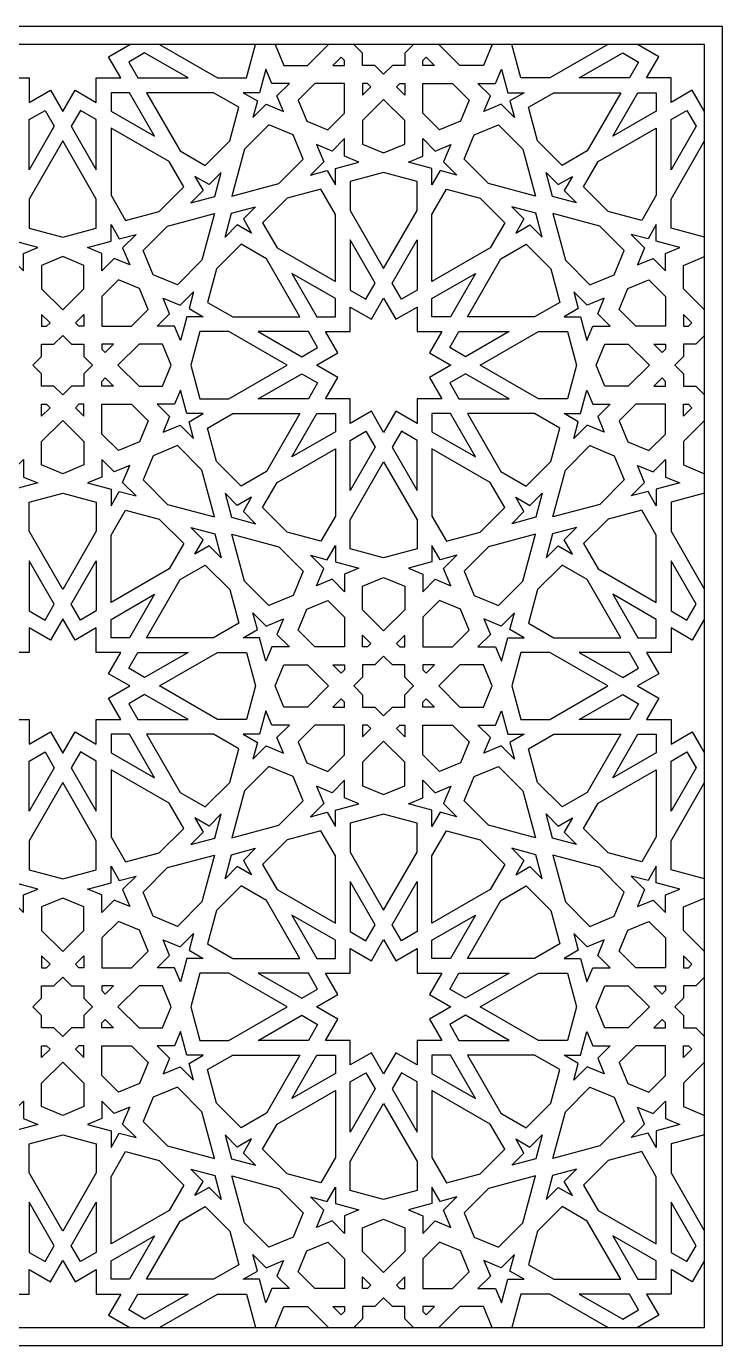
# Model space of a CAD drawing. Extents: x -2 to 805, y 205 to 1011.
# Drawn here: x 379 to 805, y 205 to 1011 of the extents above; entities that cross this region are included whole.
import ezdxf

# ---------------------------------------------------------------- set-up
doc = ezdxf.new("R2010")
doc.units = 0
doc.layers.add('LAYER_01', color=7, linetype='CONTINUOUS')
doc.layers.add('LAYER_02', color=7, linetype='CONTINUOUS')

msp = doc.modelspace()

# ---------------------------------------------------------------- linework, layer by layer
at = {"layer": 'LAYER_01'}
for points in [[(-1.54, 204.87), (804.92, 204.87), (804.92, 1011.33), (-1.54, 1011.33)], [(9.46, 215.87), (793.92, 215.87), (793.92, 1000.33), (9.46, 1000.33)], [(442.03, 989.52), (447.64, 979.8), (478.31, 979.8), (451.75, 995.13)], [(753.59, 989.52), (747.98, 979.8), (717.31, 979.8), (743.87, 995.13)], [(525.84, 985.15), (522, 970.8), (511.9, 970.8), (520.64, 965.75), (517.91, 955.54), (526.07, 963.7), (536.52, 959.36), (532.59, 968.86), (540.18, 976.46), (529.44, 976.46)], [(669.78, 985.15), (673.62, 970.8), (683.72, 970.8), (674.98, 965.75), (677.71, 955.54), (669.55, 963.7), (659.1, 959.36), (663.03, 968.86), (655.44, 976.46), (666.18, 976.46)], [(431.22, 970.8), (431.22, 959.57), (457.78, 944.24), (442.45, 970.8)], [(503.77, 941.4), (509.27, 961.92), (493.9, 970.8), (452.84, 970.8), (473.37, 935.24), (488.74, 926.37)], [(691.85, 941.4), (686.35, 961.92), (701.72, 970.8), (742.78, 970.8), (722.25, 935.24), (706.88, 926.37)], [(764.4, 970.8), (764.4, 959.57), (737.84, 944.24), (753.17, 970.8)], [(390.89, 959.99), (396.5, 950.27), (381.17, 923.71), (381.17, 954.38)], [(412.5, 959.99), (406.89, 950.27), (422.22, 923.71), (422.22, 954.38)], [(783.12, 959.99), (788.73, 950.27), (773.4, 923.71), (773.4, 954.38)], [(475.65, 913.28), (466.78, 928.65), (431.22, 949.18), (431.22, 908.12), (440.1, 892.75), (460.63, 898.26)], [(505.06, 907.57), (533.7, 915.25), (548.62, 930.16), (542.48, 944.99), (527.65, 951.13), (512.73, 936.22)], [(690.56, 907.57), (661.92, 915.25), (647, 930.16), (653.14, 944.99), (667.97, 951.13), (682.89, 936.22)], [(719.97, 913.28), (728.84, 928.65), (764.4, 949.18), (764.4, 908.12), (755.52, 892.75), (734.99, 898.26)], [(401.69, 882.46), (422.22, 887.97), (422.22, 905.71), (401.69, 941.27), (381.17, 905.71), (381.17, 887.97)], [(582.63, 928.36), (573.94, 931.96), (573.94, 942.7), (566.35, 935.11), (556.85, 939.04), (561.18, 928.58), (553.02, 920.42), (563.23, 923.16), (568.28, 914.41), (568.28, 924.51)], [(612.99, 928.36), (621.68, 931.96), (621.68, 942.7), (629.27, 935.11), (638.77, 939.04), (634.44, 928.58), (642.6, 920.42), (632.39, 923.16), (627.34, 914.41), (627.34, 924.51)], [(498.59, 922.08), (491.11, 914.6), (482.37, 919.65), (487.42, 910.91), (479.94, 903.43), (494.65, 907.37)], [(597.81, 922.07), (577.28, 916.57), (577.28, 898.82), (597.81, 863.27), (618.34, 898.82), (618.34, 916.57)], [(697.03, 922.08), (704.5, 914.6), (713.25, 919.65), (708.2, 910.91), (715.68, 903.43), (700.97, 907.37)], [(538.88, 906.28), (523.85, 891.25), (532.72, 875.88), (568.28, 855.36), (568.28, 896.41), (559.41, 911.78)], [(656.74, 906.28), (671.77, 891.25), (662.89, 875.88), (627.34, 855.36), (627.34, 896.41), (636.21, 911.78)], [(494.45, 896.97), (486.77, 868.32), (471.86, 853.4), (457.03, 859.54), (450.89, 874.37), (465.8, 889.29)], [(500.91, 882.46), (504.85, 897.17), (519.56, 901.11), (512.09, 893.63), (517.14, 884.88), (508.39, 889.93)], [(694.7, 882.46), (690.76, 897.17), (676.06, 901.11), (683.53, 893.63), (678.48, 884.88), (687.23, 889.93)], [(701.17, 896.97), (708.85, 868.32), (723.76, 853.4), (738.59, 859.54), (744.73, 874.37), (729.82, 889.29)], [(386.52, 876.18), (372.17, 880.02), (372.17, 890.12), (367.12, 881.38), (356.91, 884.11), (365.06, 875.95), (360.73, 865.5), (370.23, 869.43), (377.82, 861.84), (377.82, 872.58)], [(416.87, 876.18), (431.22, 880.02), (431.22, 890.12), (436.27, 881.38), (446.48, 884.11), (438.32, 875.95), (442.66, 865.5), (433.16, 869.43), (425.57, 861.84), (425.57, 872.58)], [(778.75, 876.18), (764.4, 880.02), (764.4, 890.12), (759.35, 881.38), (749.14, 884.11), (757.29, 875.95), (752.96, 865.5), (762.46, 869.43), (770.05, 861.84), (770.05, 872.58)], [(587, 844.55), (592.61, 854.27), (577.28, 880.82), (577.28, 850.16)], [(608.62, 844.55), (603.01, 854.27), (618.34, 880.82), (618.34, 850.16)], [(510.77, 878.17), (495.74, 863.14), (490.24, 842.61), (505.61, 833.74), (546.66, 833.74), (526.14, 869.3)], [(684.85, 878.17), (699.88, 863.14), (705.38, 842.61), (690.01, 833.74), (648.95, 833.74), (669.48, 869.3)], [(568.28, 833.74), (568.28, 844.96), (541.72, 860.3), (557.06, 833.74)], [(627.34, 833.74), (627.34, 844.96), (653.89, 860.3), (638.56, 833.74)], [(473.66, 819.39), (470.06, 828.08), (459.32, 828.08), (466.92, 835.67), (462.98, 845.17), (473.44, 840.84), (481.6, 849), (478.86, 838.79), (487.61, 833.74), (477.51, 833.74)], [(721.96, 819.39), (725.56, 828.08), (736.29, 828.08), (728.7, 835.67), (732.64, 845.17), (722.18, 840.84), (714.02, 849), (716.76, 838.79), (708.01, 833.74), (718.11, 833.74)], [(597.81, 845.27), (605.32, 832.25), (618.34, 839.77), (618.34, 824.74), (633.37, 824.74), (625.85, 811.73), (638.87, 804.21), (625.85, 796.7), (633.37, 783.68), (618.34, 783.68), (618.34, 768.66), (605.32, 776.17), (597.81, 763.15), (590.3, 776.17), (577.28, 768.66), (577.28, 783.68), (562.25, 783.68), (569.77, 796.7), (556.75, 804.21), (569.77, 811.73), (562.25, 824.74), (577.28, 824.74), (577.28, 839.77), (590.3, 832.25)], [(538.75, 804.21), (503.2, 824.74), (485.45, 824.74), (479.95, 804.21), (485.45, 783.68), (503.2, 783.68)], [(557.47, 815.02), (551.86, 824.74), (521.2, 824.74), (547.75, 809.41)], [(638.15, 815.02), (643.76, 824.74), (674.42, 824.74), (647.87, 809.41)], [(656.87, 804.21), (692.42, 824.74), (710.17, 824.74), (715.67, 804.21), (710.17, 783.68), (692.42, 783.68)], [(557.47, 793.4), (551.86, 783.68), (521.2, 783.68), (547.75, 799.02)], [(638.15, 793.4), (643.76, 783.68), (674.42, 783.68), (647.87, 799.02)], [(473.66, 789.03), (470.06, 780.34), (459.32, 780.34), (466.92, 772.75), (462.98, 763.25), (473.44, 767.58), (481.6, 759.42), (478.86, 769.63), (487.61, 774.68), (477.51, 774.68)], [(721.96, 789.03), (725.56, 780.34), (736.29, 780.34), (728.7, 772.75), (732.64, 763.25), (722.18, 767.58), (714.02, 759.42), (716.76, 769.63), (708.01, 774.68), (718.11, 774.68)], [(510.77, 730.25), (495.74, 745.28), (490.24, 765.81), (505.61, 774.68), (546.66, 774.68), (526.14, 739.13)], [(568.28, 774.68), (568.28, 763.46), (541.72, 748.13), (557.06, 774.68)], [(627.34, 774.68), (627.34, 763.46), (653.89, 748.13), (638.56, 774.68)], [(684.85, 730.25), (699.88, 745.28), (705.38, 765.81), (690.01, 774.68), (648.95, 774.68), (669.48, 739.13)], [(587, 763.87), (592.61, 754.15), (577.28, 727.6), (577.28, 758.26)], [(608.62, 763.87), (603.01, 754.15), (618.34, 727.6), (618.34, 758.26)], [(494.45, 711.46), (486.77, 740.1), (471.86, 755.02), (457.03, 748.88), (450.89, 734.05), (465.8, 719.13)], [(538.88, 702.14), (523.85, 717.17), (532.72, 732.54), (568.28, 753.07), (568.28, 712.01), (559.41, 696.64)], [(656.74, 702.14), (671.77, 717.17), (662.89, 732.54), (627.34, 753.07), (627.34, 712.01), (636.21, 696.64)], [(701.17, 711.46), (708.85, 740.1), (723.76, 755.02), (738.59, 748.88), (744.73, 734.05), (729.82, 719.13)], [(386.52, 732.24), (372.17, 728.4), (372.17, 718.3), (367.12, 727.05), (356.91, 724.31), (365.06, 732.47), (360.73, 742.92), (370.23, 738.99), (377.82, 746.58), (377.82, 735.85)], [(416.87, 732.24), (431.22, 728.4), (431.22, 718.3), (436.27, 727.05), (446.48, 724.31), (438.32, 732.47), (442.66, 742.92), (433.16, 738.99), (425.57, 746.58), (425.57, 735.85)], [(597.81, 686.35), (577.28, 691.85), (577.28, 709.6), (597.81, 745.15), (618.34, 709.6), (618.34, 691.85)], [(778.75, 732.24), (764.4, 728.4), (764.4, 718.3), (759.35, 727.05), (749.14, 724.31), (757.29, 732.47), (752.96, 742.92), (762.46, 738.99), (770.05, 746.58), (770.05, 735.85)], [(401.69, 725.96), (422.22, 720.46), (422.22, 702.71), (401.69, 667.15), (381.17, 702.71), (381.17, 720.46)], [(500.91, 725.96), (504.85, 711.26), (519.56, 707.32), (512.09, 714.79), (517.14, 723.54), (508.39, 718.49)], [(694.7, 725.96), (690.76, 711.26), (676.06, 707.32), (683.53, 714.79), (678.48, 723.54), (687.23, 718.49)], [(475.65, 695.14), (466.78, 679.77), (431.22, 659.24), (431.22, 700.3), (440.1, 715.67), (460.63, 710.17)], [(719.97, 695.14), (728.84, 679.77), (764.4, 659.24), (764.4, 700.3), (755.52, 715.67), (734.99, 710.17)], [(498.59, 686.35), (491.11, 693.82), (482.37, 688.77), (487.42, 697.52), (479.94, 704.99), (494.65, 701.05)], [(697.03, 686.35), (704.5, 693.82), (713.25, 688.77), (708.2, 697.52), (715.68, 704.99), (700.97, 701.05)], [(505.06, 700.85), (533.7, 693.17), (548.62, 678.26), (542.48, 663.43), (527.65, 657.29), (512.73, 672.2)], [(582.63, 680.06), (573.94, 676.46), (573.94, 665.73), (566.35, 673.32), (556.85, 669.38), (561.18, 679.84), (553.02, 688), (563.23, 685.26), (568.28, 694.01), (568.28, 683.91)], [(612.99, 680.06), (621.68, 676.46), (621.68, 665.73), (629.27, 673.32), (638.77, 669.38), (634.44, 679.84), (642.6, 688), (632.39, 685.26), (627.34, 694.01), (627.34, 683.91)], [(690.56, 700.85), (661.92, 693.17), (647, 678.26), (653.14, 663.43), (667.97, 657.29), (682.89, 672.2)], [(390.89, 648.43), (396.5, 658.15), (381.17, 684.71), (381.17, 654.04)], [(412.5, 648.43), (406.89, 658.15), (422.22, 684.71), (422.22, 654.04)], [(503.77, 667.03), (509.27, 646.5), (493.9, 637.62), (452.84, 637.62), (473.37, 673.18), (488.74, 682.05)], [(691.85, 667.03), (686.35, 646.5), (701.72, 637.62), (742.78, 637.62), (722.25, 673.18), (706.88, 682.05)], [(783.12, 648.43), (788.73, 658.15), (773.4, 684.71), (773.4, 654.04)], [(431.22, 637.62), (431.22, 648.85), (457.78, 664.18), (442.45, 637.62)], [(764.4, 637.62), (764.4, 648.85), (737.84, 664.18), (753.17, 637.62)], [(442.75, 608.1), (429.74, 615.61), (437.25, 628.62), (422.22, 628.62), (422.22, 643.65), (409.21, 636.14), (401.69, 649.15), (394.18, 636.14), (381.17, 643.65), (381.17, 628.62), (366.14, 628.62), (373.65, 615.61), (360.64, 608.1), (373.65, 600.58), (366.14, 587.57), (381.17, 587.57), (381.17, 572.54), (394.18, 580.05), (401.69, 567.04), (409.21, 580.05), (422.22, 572.54), (422.22, 587.57), (437.25, 587.57), (429.74, 600.58)], [(525.84, 623.27), (522, 637.62), (511.9, 637.62), (520.64, 642.68), (517.91, 652.88), (526.07, 644.73), (536.52, 649.06), (532.59, 639.56), (540.18, 631.97), (529.44, 631.97)], [(669.78, 623.27), (673.62, 637.62), (683.72, 637.62), (674.98, 642.68), (677.71, 652.88), (669.55, 644.73), (659.1, 649.06), (663.03, 639.56), (655.44, 631.97), (666.18, 631.97)], [(442.03, 618.9), (447.64, 628.62), (478.31, 628.62), (451.75, 613.29)], [(519.56, 608.1), (514.06, 587.57), (496.31, 587.57), (460.75, 608.1), (496.31, 628.62), (514.06, 628.62)], [(734.87, 608.1), (699.31, 628.62), (681.56, 628.62), (676.06, 608.1), (681.56, 587.57), (699.31, 587.57)], [(753.59, 618.9), (747.98, 628.62), (717.31, 628.62), (743.87, 613.29)], [(442.03, 597.29), (447.64, 587.57), (478.31, 587.57), (451.75, 602.9)], [(753.59, 597.29), (747.98, 587.57), (717.31, 587.57), (743.87, 602.9)], [(525.84, 592.92), (522, 578.57), (511.9, 578.57), (520.64, 573.52), (517.91, 563.31), (526.07, 571.47), (536.52, 567.13), (532.59, 576.63), (540.18, 584.23), (529.44, 584.23)], [(669.78, 592.92), (673.62, 578.57), (683.72, 578.57), (674.98, 573.52), (677.71, 563.31), (669.55, 571.47), (659.1, 567.13), (663.03, 576.63), (655.44, 584.23), (666.18, 584.23)], [(431.22, 578.57), (431.22, 567.34), (457.78, 552.01), (442.45, 578.57)], [(503.77, 549.17), (509.27, 569.69), (493.9, 578.57), (452.84, 578.57), (473.37, 543.01), (488.74, 534.14)], [(691.85, 549.17), (686.35, 569.69), (701.72, 578.57), (742.78, 578.57), (722.25, 543.01), (706.88, 534.14)], [(764.4, 578.57), (764.4, 567.34), (737.84, 552.01), (753.17, 578.57)], [(390.89, 567.76), (396.5, 558.04), (381.17, 531.48), (381.17, 562.15)], [(412.5, 567.76), (406.89, 558.04), (422.22, 531.48), (422.22, 562.15)], [(783.12, 567.76), (788.73, 558.04), (773.4, 531.48), (773.4, 562.15)], [(475.65, 521.05), (466.78, 536.42), (431.22, 556.95), (431.22, 515.89), (440.1, 500.52), (460.63, 506.03)], [(505.06, 515.34), (533.7, 523.02), (548.62, 537.93), (542.48, 552.76), (527.65, 558.91), (512.73, 543.99)], [(690.56, 515.34), (661.92, 523.02), (647, 537.93), (653.14, 552.76), (667.97, 558.91), (682.89, 543.99)], [(719.97, 521.05), (728.84, 536.42), (764.4, 556.95), (764.4, 515.89), (755.52, 500.52), (734.99, 506.03)], [(401.69, 490.23), (422.22, 495.74), (422.22, 513.48), (401.69, 549.04), (381.17, 513.48), (381.17, 495.74)], [(582.63, 536.13), (573.94, 539.73), (573.94, 550.47), (566.35, 542.88), (556.85, 546.81), (561.18, 536.35), (553.02, 528.19), (563.23, 530.93), (568.28, 522.18), (568.28, 532.28)], [(612.99, 536.13), (621.68, 539.73), (621.68, 550.47), (629.27, 542.88), (638.77, 546.81), (634.44, 536.35), (642.6, 528.19), (632.39, 530.93), (627.34, 522.18), (627.34, 532.28)], [(498.59, 529.85), (491.11, 522.37), (482.37, 527.42), (487.42, 518.68), (479.94, 511.2), (494.65, 515.14)], [(597.81, 529.84), (577.28, 524.34), (577.28, 506.59), (597.81, 471.04), (618.34, 506.59), (618.34, 524.34)], [(697.03, 529.85), (704.5, 522.37), (713.25, 527.42), (708.2, 518.68), (715.68, 511.2), (700.97, 515.14)], [(538.88, 514.05), (523.85, 499.02), (532.72, 483.65), (568.28, 463.13), (568.28, 504.18), (559.41, 519.55)], [(656.74, 514.05), (671.77, 499.02), (662.89, 483.65), (627.34, 463.13), (627.34, 504.18), (636.21, 519.55)], [(500.91, 490.23), (504.85, 504.94), (519.56, 508.88), (512.09, 501.4), (517.14, 492.65), (508.39, 497.7)], [(694.7, 490.23), (690.76, 504.94), (676.06, 508.88), (683.53, 501.4), (678.48, 492.65), (687.23, 497.7)], [(494.45, 504.74), (486.77, 476.09), (471.86, 461.17), (457.03, 467.31), (450.89, 482.14), (465.8, 497.06)], [(701.17, 504.74), (708.85, 476.09), (723.76, 461.17), (738.59, 467.31), (744.73, 482.14), (729.82, 497.06)], [(386.52, 483.95), (372.17, 487.79), (372.17, 497.89), (367.12, 489.15), (356.91, 491.88), (365.06, 483.72), (360.73, 473.27), (370.23, 477.2), (377.82, 469.61), (377.82, 480.35)], [(416.87, 483.95), (431.22, 487.79), (431.22, 497.89), (436.27, 489.15), (446.48, 491.88), (438.32, 483.72), (442.66, 473.27), (433.16, 477.2), (425.57, 469.61), (425.57, 480.35)], [(778.75, 483.95), (764.4, 487.79), (764.4, 497.89), (759.35, 489.15), (749.14, 491.88), (757.29, 483.72), (752.96, 473.27), (762.46, 477.2), (770.05, 469.61), (770.05, 480.35)], [(510.77, 485.94), (495.74, 470.91), (490.24, 450.38), (505.61, 441.51), (546.66, 441.51), (526.14, 477.07)], [(587, 452.32), (592.61, 462.04), (577.28, 488.59), (577.28, 457.93)], [(608.62, 452.32), (603.01, 462.04), (618.34, 488.59), (618.34, 457.93)], [(684.85, 485.94), (699.88, 470.91), (705.38, 450.38), (690.01, 441.51), (648.95, 441.51), (669.48, 477.07)], [(568.28, 441.51), (568.28, 452.73), (541.72, 468.07), (557.06, 441.51)], [(627.34, 441.51), (627.34, 452.73), (653.89, 468.07), (638.56, 441.51)], [(473.66, 427.16), (470.06, 435.85), (459.32, 435.85), (466.92, 443.44), (462.98, 452.94), (473.44, 448.61), (481.6, 456.77), (478.86, 446.56), (487.61, 441.51), (477.51, 441.51)], [(597.81, 453.04), (605.32, 440.02), (618.34, 447.54), (618.34, 432.51), (633.37, 432.51), (625.85, 419.5), (638.87, 411.98), (625.85, 404.47), (633.37, 391.45), (618.34, 391.45), (618.34, 376.43), (605.32, 383.94), (597.81, 370.92), (590.3, 383.94), (577.28, 376.43), (577.28, 391.45), (562.25, 391.45), (569.77, 404.47), (556.75, 411.98), (569.77, 419.5), (562.25, 432.51), (577.28, 432.51), (577.28, 447.54), (590.3, 440.02)], [(721.96, 427.16), (725.56, 435.85), (736.29, 435.85), (728.7, 443.44), (732.64, 452.94), (722.18, 448.61), (714.02, 456.77), (716.76, 446.56), (708.01, 441.51), (718.11, 441.51)], [(538.75, 411.98), (503.2, 432.51), (485.45, 432.51), (479.95, 411.98), (485.45, 391.45), (503.2, 391.45)], [(557.47, 422.79), (551.86, 432.51), (521.2, 432.51), (547.75, 417.18)], [(638.15, 422.79), (643.76, 432.51), (674.42, 432.51), (647.87, 417.18)], [(656.87, 411.98), (692.42, 432.51), (710.17, 432.51), (715.67, 411.98), (710.17, 391.45), (692.42, 391.45)], [(557.47, 401.17), (551.86, 391.45), (521.2, 391.45), (547.75, 406.79)], [(638.15, 401.17), (643.76, 391.45), (674.42, 391.45), (647.87, 406.79)], [(473.66, 396.8), (470.06, 388.11), (459.32, 388.11), (466.92, 380.52), (462.98, 371.02), (473.44, 375.35), (481.6, 367.19), (478.86, 377.4), (487.61, 382.45), (477.51, 382.45)], [(721.96, 396.8), (725.56, 388.11), (736.29, 388.11), (728.7, 380.52), (732.64, 371.02), (722.18, 375.35), (714.02, 367.19), (716.76, 377.4), (708.01, 382.45), (718.11, 382.45)], [(510.77, 338.02), (495.74, 353.05), (490.24, 373.58), (505.61, 382.45), (546.66, 382.45), (526.14, 346.9)], [(568.28, 382.45), (568.28, 371.23), (541.72, 355.9), (557.06, 382.45)], [(627.34, 382.45), (627.34, 371.23), (653.89, 355.9), (638.56, 382.45)], [(684.85, 338.02), (699.88, 353.05), (705.38, 373.58), (690.01, 382.45), (648.95, 382.45), (669.48, 346.9)], [(587, 371.64), (592.61, 361.92), (577.28, 335.37), (577.28, 366.03)], [(608.62, 371.64), (603.01, 361.92), (618.34, 335.37), (618.34, 366.03)], [(494.45, 319.23), (486.77, 347.87), (471.86, 362.79), (457.03, 356.65), (450.89, 341.82), (465.8, 326.9)], [(538.88, 309.91), (523.85, 324.94), (532.72, 340.31), (568.28, 360.84), (568.28, 319.78), (559.41, 304.41)], [(656.74, 309.91), (671.77, 324.94), (662.89, 340.31), (627.34, 360.84), (627.34, 319.78), (636.21, 304.41)], [(701.17, 319.23), (708.85, 347.87), (723.76, 362.79), (738.59, 356.65), (744.73, 341.82), (729.82, 326.9)], [(386.52, 340.01), (372.17, 336.17), (372.17, 326.07), (367.12, 334.82), (356.91, 332.08), (365.06, 340.24), (360.73, 350.69), (370.23, 346.76), (377.82, 354.35), (377.82, 343.62)], [(416.87, 340.01), (431.22, 336.17), (431.22, 326.07), (436.27, 334.82), (446.48, 332.08), (438.32, 340.24), (442.66, 350.69), (433.16, 346.76), (425.57, 354.35), (425.57, 343.62)], [(597.81, 294.12), (577.28, 299.62), (577.28, 317.37), (597.81, 352.92), (618.34, 317.37), (618.34, 299.62)], [(778.75, 340.01), (764.4, 336.17), (764.4, 326.07), (759.35, 334.82), (749.14, 332.08), (757.29, 340.24), (752.96, 350.69), (762.46, 346.76), (770.05, 354.35), (770.05, 343.62)], [(401.69, 333.73), (422.22, 328.23), (422.22, 310.48), (401.69, 274.92), (381.17, 310.48), (381.17, 328.23)], [(500.91, 333.73), (504.85, 319.03), (519.56, 315.09), (512.09, 322.56), (517.14, 331.31), (508.39, 326.26)], [(694.7, 333.73), (690.76, 319.03), (676.06, 315.09), (683.53, 322.56), (678.48, 331.31), (687.23, 326.26)], [(475.65, 302.91), (466.78, 287.54), (431.22, 267.01), (431.22, 308.07), (440.1, 323.44), (460.63, 317.94)], [(719.97, 302.91), (728.84, 287.54), (764.4, 267.01), (764.4, 308.07), (755.52, 323.44), (734.99, 317.94)], [(498.59, 294.12), (491.11, 301.59), (482.37, 296.54), (487.42, 305.29), (479.94, 312.76), (494.65, 308.82)], [(505.06, 308.62), (533.7, 300.94), (548.62, 286.03), (542.48, 271.2), (527.65, 265.06), (512.73, 279.97)], [(690.56, 308.62), (661.92, 300.94), (647, 286.03), (653.14, 271.2), (667.97, 265.06), (682.89, 279.97)], [(697.03, 294.12), (704.5, 301.59), (713.25, 296.54), (708.2, 305.29), (715.68, 312.76), (700.97, 308.82)], [(582.63, 287.83), (573.94, 284.23), (573.94, 273.5), (566.35, 281.09), (556.85, 277.15), (561.18, 287.61), (553.02, 295.77), (563.23, 293.03), (568.28, 301.78), (568.28, 291.68)], [(612.99, 287.83), (621.68, 284.23), (621.68, 273.5), (629.27, 281.09), (638.77, 277.15), (634.44, 287.61), (642.6, 295.77), (632.39, 293.03), (627.34, 301.78), (627.34, 291.68)], [(390.89, 256.2), (396.5, 265.92), (381.17, 292.48), (381.17, 261.81)], [(412.5, 256.2), (406.89, 265.92), (422.22, 292.48), (422.22, 261.81)], [(783.12, 256.2), (788.73, 265.92), (773.4, 292.48), (773.4, 261.81)], [(503.77, 274.8), (509.27, 254.27), (493.9, 245.39), (452.84, 245.39), (473.37, 280.95), (488.74, 289.82)], [(691.85, 274.8), (686.35, 254.27), (701.72, 245.39), (742.78, 245.39), (722.25, 280.95), (706.88, 289.82)], [(431.22, 245.39), (431.22, 256.62), (457.78, 271.95), (442.45, 245.39)], [(764.4, 245.39), (764.4, 256.62), (737.84, 271.95), (753.17, 245.39)], [(525.84, 231.04), (522, 245.39), (511.9, 245.39), (520.64, 250.45), (517.91, 260.65), (526.07, 252.5), (536.52, 256.83), (532.59, 247.33), (540.18, 239.74), (529.44, 239.74)], [(669.78, 231.04), (673.62, 245.39), (683.72, 245.39), (674.98, 250.45), (677.71, 260.65), (669.55, 252.5), (659.1, 256.83), (663.03, 247.33), (655.44, 239.74), (666.18, 239.74)], [(442.03, 226.67), (447.64, 236.39), (478.31, 236.39), (451.75, 221.06)], [(753.59, 226.67), (747.98, 236.39), (717.31, 236.39), (743.87, 221.06)]]:
    msp.add_lwpolyline(points, close=True, dxfattribs=at)
for points in [[(360.64, 1000.33), (373.65, 992.81), (366.14, 979.8), (381.17, 979.8), (381.17, 964.77), (394.18, 972.28), (401.69, 959.27), (409.21, 972.28), (422.22, 964.77), (422.22, 979.8), (437.25, 979.8), (429.74, 992.81), (442.75, 1000.33)], [(460.75, 1000.33), (496.31, 979.8), (514.06, 979.8), (519.56, 1000.33)], [(734.87, 1000.33), (699.31, 979.8), (681.56, 979.8), (676.06, 1000.33)], [(793.92, 959.27), (786.41, 972.28), (773.4, 964.77), (773.4, 979.8), (758.37, 979.8), (765.88, 992.81), (752.87, 1000.33)], [(793.92, 882.46), (773.4, 887.97), (773.4, 905.71), (793.92, 941.27)], [(793.92, 725.96), (773.4, 720.46), (773.4, 702.71), (793.92, 667.15)], [(793.92, 649.15), (786.41, 636.14), (773.4, 643.65), (773.4, 628.62), (758.37, 628.62), (765.88, 615.61), (752.87, 608.1), (765.88, 600.58), (758.37, 587.57), (773.4, 587.57), (773.4, 572.54), (786.41, 580.05), (793.92, 567.04)], [(793.92, 490.23), (773.4, 495.74), (773.4, 513.48), (793.92, 549.04)], [(793.92, 333.73), (773.4, 328.23), (773.4, 310.48), (793.92, 274.92)], [(360.64, 215.87), (373.65, 223.38), (366.14, 236.39), (381.17, 236.39), (381.17, 251.42), (394.18, 243.91), (401.69, 256.92), (409.21, 243.91), (422.22, 251.42), (422.22, 236.39), (437.25, 236.39), (429.74, 223.38), (442.75, 215.87)], [(793.92, 256.92), (786.41, 243.91), (773.4, 251.42), (773.4, 236.39), (758.37, 236.39), (765.88, 223.38), (752.87, 215.87)], [(460.75, 215.87), (496.31, 236.39), (514.06, 236.39), (519.56, 215.87)], [(734.87, 215.87), (699.31, 236.39), (681.56, 236.39), (676.06, 215.87)]]:
    msp.add_lwpolyline(points, dxfattribs=at)
at = {"layer": 'LAYER_02'}
for points in [[(531.46, 1000.33), (536.79, 987.46), (551.18, 987.46), (564.05, 1000.33)], [(616.01, 1000.33), (610.68, 994.99), (610.68, 987.46), (603.14, 987.46), (597.81, 982.12), (592.48, 987.46), (584.94, 987.46), (584.94, 994.99), (579.61, 1000.33)], [(664.16, 1000.33), (658.83, 987.46), (644.44, 987.46), (631.57, 1000.33)], [(793.92, 837.97), (781.05, 850.84), (781.05, 865.23), (793.92, 870.56)], [(793.92, 822.41), (788.59, 817.08), (781.05, 817.08), (781.05, 809.54), (775.72, 804.21), (781.05, 798.88), (781.05, 791.34), (788.59, 791.34), (793.92, 786.01)], [(793.92, 770.45), (781.05, 757.58), (781.05, 743.2), (793.92, 737.86)], [(793.92, 445.74), (781.05, 458.61), (781.05, 473), (793.92, 478.33)], [(793.92, 430.18), (788.59, 424.85), (781.05, 424.85), (781.05, 417.31), (775.72, 411.98), (781.05, 406.65), (781.05, 399.11), (788.59, 399.11), (793.92, 393.78)], [(793.92, 378.22), (781.05, 365.35), (781.05, 350.97), (793.92, 345.63)], [(616.01, 215.87), (610.68, 221.2), (610.68, 228.74), (603.14, 228.74), (597.81, 234.07), (592.48, 228.74), (584.94, 228.74), (584.94, 221.2), (579.61, 215.87)], [(531.46, 215.87), (536.79, 228.74), (551.18, 228.74), (564.05, 215.87)], [(664.16, 215.87), (658.83, 228.74), (644.44, 228.74), (631.57, 215.87)]]:
    msp.add_lwpolyline(points, dxfattribs=at)
for points in [[(573.94, 987.46), (573.94, 990.44), (571.83, 992.55), (566.74, 987.46)], [(621.68, 987.46), (621.68, 990.44), (623.79, 992.55), (628.88, 987.46)], [(550.89, 953.41), (563.77, 948.08), (573.94, 958.25), (573.94, 976.46), (555.74, 976.46), (545.56, 966.28)], [(590.03, 974.35), (587.92, 976.46), (584.94, 976.46), (584.94, 969.25)], [(605.59, 974.35), (607.7, 976.46), (610.68, 976.46), (610.68, 969.25)], [(644.72, 953.41), (631.85, 948.08), (621.68, 958.25), (621.68, 976.46), (639.88, 976.46), (650.06, 966.28)], [(597.81, 966.57), (584.94, 953.7), (584.94, 939.31), (597.81, 933.98), (610.68, 939.31), (610.68, 953.7)], [(401.69, 837.97), (414.57, 850.84), (414.57, 865.23), (401.69, 870.56), (388.82, 865.23), (388.82, 850.84)], [(448.61, 851.13), (435.74, 856.46), (425.57, 846.28), (425.57, 828.08), (443.77, 828.08), (453.94, 838.26)], [(747.01, 851.13), (759.88, 856.46), (770.05, 846.28), (770.05, 828.08), (751.85, 828.08), (741.68, 838.26)], [(391.81, 828.08), (393.92, 830.19), (388.82, 835.28), (388.82, 828.08)], [(411.58, 828.08), (409.47, 830.19), (414.57, 835.28), (414.57, 828.08)], [(784.04, 828.08), (786.15, 830.19), (781.05, 835.28), (781.05, 828.08)], [(401.69, 822.41), (407.03, 817.08), (414.57, 817.08), (414.57, 809.54), (419.9, 804.21), (414.57, 798.88), (414.57, 791.34), (407.03, 791.34), (401.69, 786.01), (396.36, 791.34), (388.82, 791.34), (388.82, 798.88), (383.49, 804.21), (388.82, 809.54), (388.82, 817.08), (396.36, 817.08)], [(425.57, 814.1), (427.67, 811.99), (432.77, 817.08), (425.57, 817.08)], [(435.45, 804.21), (448.32, 791.34), (462.71, 791.34), (468.04, 804.21), (462.71, 817.08), (448.32, 817.08)], [(760.17, 804.21), (747.29, 791.34), (732.91, 791.34), (727.58, 804.21), (732.91, 817.08), (747.29, 817.08)], [(770.05, 814.1), (767.94, 811.99), (762.85, 817.08), (770.05, 817.08)], [(425.57, 794.32), (427.67, 796.43), (432.77, 791.34), (425.57, 791.34)], [(770.05, 794.32), (767.94, 796.43), (762.85, 791.34), (770.05, 791.34)], [(391.81, 780.34), (393.92, 778.23), (388.82, 773.14), (388.82, 780.34)], [(411.58, 780.34), (409.47, 778.23), (414.57, 773.14), (414.57, 780.34)], [(448.61, 757.3), (435.74, 751.97), (425.57, 762.14), (425.57, 780.34), (443.77, 780.34), (453.94, 770.17)], [(747.01, 757.3), (759.88, 751.97), (770.05, 762.14), (770.05, 780.34), (751.85, 780.34), (741.68, 770.17)], [(784.04, 780.34), (786.15, 778.23), (781.05, 773.14), (781.05, 780.34)], [(401.69, 770.45), (414.57, 757.58), (414.57, 743.2), (401.69, 737.86), (388.82, 743.2), (388.82, 757.58)], [(597.81, 641.85), (584.94, 654.73), (584.94, 669.11), (597.81, 674.44), (610.68, 669.11), (610.68, 654.73)], [(550.89, 655.01), (563.77, 660.34), (573.94, 650.17), (573.94, 631.97), (555.74, 631.97), (545.56, 642.14)], [(644.72, 655.01), (631.85, 660.34), (621.68, 650.17), (621.68, 631.97), (639.88, 631.97), (650.06, 642.14)], [(590.03, 634.08), (587.92, 631.97), (584.94, 631.97), (584.94, 639.17)], [(605.59, 634.08), (607.7, 631.97), (610.68, 631.97), (610.68, 639.17)], [(616.01, 608.1), (610.68, 613.43), (610.68, 620.97), (603.14, 620.97), (597.81, 626.3), (592.48, 620.97), (584.94, 620.97), (584.94, 613.43), (579.61, 608.1), (584.94, 602.77), (584.94, 595.23), (592.48, 595.23), (597.81, 589.89), (603.14, 595.23), (610.68, 595.23), (610.68, 602.77)], [(531.46, 608.1), (536.79, 620.97), (551.18, 620.97), (564.05, 608.1), (551.18, 595.23), (536.79, 595.23)], [(573.94, 620.97), (573.94, 617.98), (571.83, 615.87), (566.74, 620.97)], [(621.68, 620.97), (621.68, 617.98), (623.79, 615.87), (628.88, 620.97)], [(664.16, 608.1), (658.83, 620.97), (644.44, 620.97), (631.57, 608.1), (644.44, 595.23), (658.83, 595.23)], [(573.94, 595.23), (573.94, 598.21), (571.83, 600.32), (566.74, 595.23)], [(621.68, 595.23), (621.68, 598.21), (623.79, 600.32), (628.88, 595.23)], [(550.89, 561.18), (563.77, 555.85), (573.94, 566.02), (573.94, 584.23), (555.74, 584.23), (545.56, 574.05)], [(590.03, 582.12), (587.92, 584.23), (584.94, 584.23), (584.94, 577.02)], [(605.59, 582.12), (607.7, 584.23), (610.68, 584.23), (610.68, 577.02)], [(644.72, 561.18), (631.85, 555.85), (621.68, 566.02), (621.68, 584.23), (639.88, 584.23), (650.06, 574.05)], [(597.81, 574.34), (584.94, 561.47), (584.94, 547.08), (597.81, 541.75), (610.68, 547.08), (610.68, 561.47)], [(401.69, 445.74), (414.57, 458.61), (414.57, 473), (401.69, 478.33), (388.82, 473), (388.82, 458.61)], [(448.61, 458.9), (435.74, 464.23), (425.57, 454.05), (425.57, 435.85), (443.77, 435.85), (453.94, 446.03)], [(747.01, 458.9), (759.88, 464.23), (770.05, 454.05), (770.05, 435.85), (751.85, 435.85), (741.68, 446.03)], [(391.81, 435.85), (393.92, 437.96), (388.82, 443.05), (388.82, 435.85)], [(411.58, 435.85), (409.47, 437.96), (414.57, 443.05), (414.57, 435.85)], [(784.04, 435.85), (786.15, 437.96), (781.05, 443.05), (781.05, 435.85)], [(401.69, 430.18), (407.03, 424.85), (414.57, 424.85), (414.57, 417.31), (419.9, 411.98), (414.57, 406.65), (414.57, 399.11), (407.03, 399.11), (401.69, 393.78), (396.36, 399.11), (388.82, 399.11), (388.82, 406.65), (383.49, 411.98), (388.82, 417.31), (388.82, 424.85), (396.36, 424.85)], [(425.57, 421.87), (427.67, 419.76), (432.77, 424.85), (425.57, 424.85)], [(435.45, 411.98), (448.32, 399.11), (462.71, 399.11), (468.04, 411.98), (462.71, 424.85), (448.32, 424.85)], [(760.17, 411.98), (747.29, 399.11), (732.91, 399.11), (727.58, 411.98), (732.91, 424.85), (747.29, 424.85)], [(770.05, 421.87), (767.94, 419.76), (762.85, 424.85), (770.05, 424.85)], [(425.57, 402.09), (427.67, 404.2), (432.77, 399.11), (425.57, 399.11)], [(770.05, 402.09), (767.94, 404.2), (762.85, 399.11), (770.05, 399.11)], [(391.81, 388.11), (393.92, 386), (388.82, 380.91), (388.82, 388.11)], [(411.58, 388.11), (409.47, 386), (414.57, 380.91), (414.57, 388.11)], [(448.61, 365.07), (435.74, 359.74), (425.57, 369.91), (425.57, 388.11), (443.77, 388.11), (453.94, 377.94)], [(747.01, 365.07), (759.88, 359.74), (770.05, 369.91), (770.05, 388.11), (751.85, 388.11), (741.68, 377.94)], [(784.04, 388.11), (786.15, 386), (781.05, 380.91), (781.05, 388.11)], [(401.69, 378.22), (414.57, 365.35), (414.57, 350.97), (401.69, 345.63), (388.82, 350.97), (388.82, 365.35)], [(597.81, 249.62), (584.94, 262.5), (584.94, 276.88), (597.81, 282.21), (610.68, 276.88), (610.68, 262.5)], [(550.89, 262.78), (563.77, 268.11), (573.94, 257.94), (573.94, 239.74), (555.74, 239.74), (545.56, 249.91)], [(644.72, 262.78), (631.85, 268.11), (621.68, 257.94), (621.68, 239.74), (639.88, 239.74), (650.06, 249.91)], [(590.03, 241.85), (587.92, 239.74), (584.94, 239.74), (584.94, 246.94)], [(605.59, 241.85), (607.7, 239.74), (610.68, 239.74), (610.68, 246.94)], [(573.94, 228.74), (573.94, 225.75), (571.83, 223.64), (566.74, 228.74)], [(621.68, 228.74), (621.68, 225.75), (623.79, 223.64), (628.88, 228.74)]]:
    msp.add_lwpolyline(points, close=True, dxfattribs=at)

doc.saveas('drawing.dxf')
